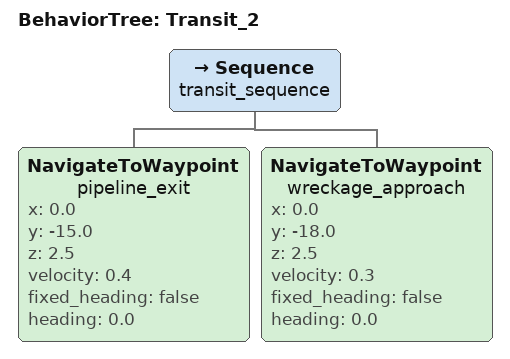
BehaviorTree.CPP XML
<?xml version="1.0" encoding="UTF-8"?>
<!-- Transit from pipeline area toward wreckage/rock area.
     Rock position from blueye_config: (0.0, -18.0, 3.0). -->
<root BTCPP_format="4" main_tree_to_execute="Transit_2">
  <BehaviorTree ID="Transit_2">
    <Sequence name="transit_sequence">
      <NavigateToWaypoint name="pipeline_exit"
                          x="0.0" y="-15.0" z="2.5"
                          velocity="0.4" fixed_heading="false" heading="0.0"/>
      <NavigateToWaypoint name="wreckage_approach"
                          x="0.0" y="-18.0" z="2.5"
                          velocity="0.3" fixed_heading="false" heading="0.0"/>
    </Sequence>
  </BehaviorTree>
</root>
